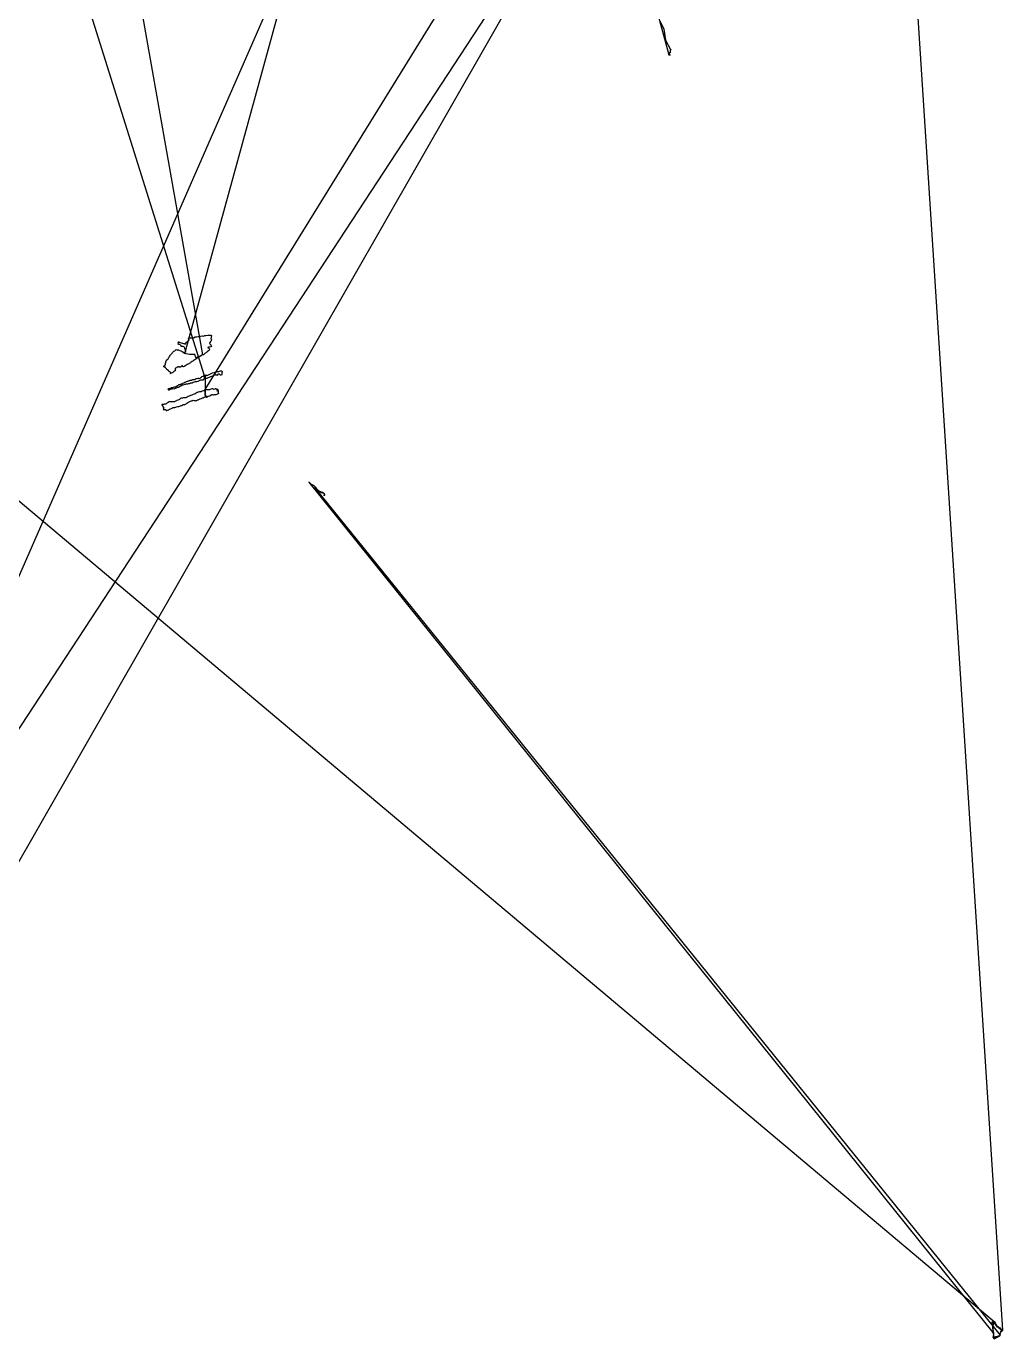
# Model space of a CAD drawing. Extents: x 533996 to 558759, y 1823984 to 1869097.
# Drawn here: x 545317 to 553297, y 1823984 to 1834708 of the extents above; entities that cross this region are included whole.
import ezdxf

# ---------------------------------------------------------------- set-up
doc = ezdxf.new("R2010")
doc.units = 0
for name, color, linetype in [('Default', 7, 'Continuous'), ('Unknown Line Type', 7, 'Continuous'), ('Unknown Point Feature', 7, 'Continuous')]:
    doc.layers.add(name, color=color, linetype=linetype)

# ---------------------------------------------------------------- blocks, each defined once
blk = doc.blocks.new('POINT_DISPLAY')
at = {"layer": 'Default'}
blk.add_line((0, 0), (0, 0), dxfattribs=at)

msp = doc.modelspace()

# ---------------------------------------------------------------- linework, layer by layer
at = {"layer": 'Unknown Line Type'}
for points in [[(551696, 1848840), (553294, 1824054), (553291, 1824055), (553288, 1824055), (553283, 1824058), (553281, 1824065), (553279, 1824067), (553272, 1824070), (553262, 1824080), (553263, 1824081), (553263, 1824083), (553260, 1824081), (553255, 1824081), (553253, 1824085), (553244, 1824101), (553240, 1824107), (553234, 1824116), (553225, 1824126), (553219, 1824125), (553217, 1824122), (553209, 1824119), (553208, 1824111), (553207, 1824107), (553213, 1824094), (553214, 1824093), (553214, 1824088), (553213, 1824080), (553215, 1824062), (553216, 1824056), (553218, 1824053), (553217, 1824042), (553220, 1824035), (553220, 1824017), (553222, 1824011), (553224, 1823995), (553224, 1823995), (553250, 1824002), (553259, 1824004), (553272, 1824007), (553277, 1824013), (553278, 1824013), (547679, 1830937), (547679, 1830937), (547678, 1830937), (547678, 1830938), (547678, 1830937), (547678, 1830938), (547678, 1830938), (547678, 1830939), (547679, 1830938), (547680, 1830938), (547680, 1830937), (547680, 1830939), (547680, 1830938), (547680, 1830937), (547678, 1830937), (547678, 1830937), (547679, 1830938), (547680, 1830937), (547680, 1830936), (547681, 1830936), (547681, 1830938), (547681, 1830938), (547679, 1830939), (547681, 1830941), (547682, 1830939), (547693, 1830919), (547701, 1830913), (547705, 1830912), (547709, 1830909), (547726, 1830899), (547727, 1830899), (547739, 1830896), (547742, 1830895), (547752, 1830886), (547751, 1830880), (547754, 1830879), (547749, 1830880), (547754, 1830879), (547752, 1830872), (547755, 1830885), (547754, 1830883), (547754, 1830885), (547755, 1830883), (547755, 1830885), (547754, 1830885), (547755, 1830884), (547755, 1830886), (547754, 1830888), (547753, 1830888), (547746, 1830892), (547744, 1830896), (547741, 1830897), (547735, 1830899), (547723, 1830904), (547711, 1830909), (547704, 1830914), (547699, 1830916), (547697, 1830918), (547693, 1830923), (547689, 1830933), (547688, 1830934), (547677, 1830944), (547669, 1830952), (547668, 1830954), (547661, 1830959), (547653, 1830961), (547653, 1830963), (547652, 1830961), (547652, 1830960), (547648, 1830963), (547645, 1830967), (547640, 1830972), (547639, 1830973), (547631, 1830981), (547625, 1830984), (553215, 1824036), (553221, 1824018), (553217, 1823997), (553226, 1823984)], [(550496, 1834747), (550528, 1834685), (550540, 1834594), (550582, 1834519), (550582, 1834520), (550582, 1834521), (550583, 1834521), (550581, 1834521), (550584, 1834519), (550584, 1834514), (550578, 1834513), (550578, 1834503), (550580, 1834501), (550578, 1834492), (550578, 1834491), (550574, 1834490), (550572, 1834482), (550571, 1834480), (550570, 1834476), (550571, 1834476), (550569, 1834476), (550568, 1834474), (550570, 1834477), (550569, 1834479), (550566, 1834475), (550570, 1834476), (550571, 1834478), (550570, 1834478), (550571, 1834476), (550571, 1834478), (550571, 1834478), (550569, 1834477), (550572, 1834477), (550571, 1834479), (550569, 1834480), (550571, 1834477), (550573, 1834476), (550576, 1834478), (550577, 1834478), (550574, 1834477), (550574, 1834476), (550573, 1834476), (550574, 1834475), (550575, 1834477), (550576, 1834474), (550577, 1834470), (550573, 1834475), (550569, 1834482), (548944, 1840433)], [(543660, 1826532), (551988, 1839237)], [(545389, 1836254), (546770, 1831855), (546769, 1831852), (546763, 1831849), (546762, 1831847), (546760, 1831846), (546749, 1831843), (546745, 1831839), (546740, 1831834), (546737, 1831831), (546735, 1831830), (546731, 1831828), (546727, 1831829), (546723, 1831830), (546718, 1831830), (546712, 1831828), (546707, 1831828), (546701, 1831825), (546697, 1831823), (546695, 1831822), (546694, 1831820), (546691, 1831820), (546686, 1831820), (546681, 1831818), (546676, 1831818), (546670, 1831815), (546667, 1831814), (546660, 1831812), (546654, 1831812), (546654, 1831812), (546648, 1831810), (546645, 1831808), (546638, 1831807), (546635, 1831806), (546624, 1831802), (546620, 1831799), (546614, 1831797), (546611, 1831797), (546610, 1831797), (546608, 1831795), (546603, 1831791), (546601, 1831791), (546595, 1831789), (546591, 1831787), (546587, 1831784), (546582, 1831782), (546575, 1831779), (546564, 1831777), (546562, 1831776), (546554, 1831770), (546546, 1831764), (546545, 1831763), (546537, 1831760), (546530, 1831758), (546526, 1831758), (546517, 1831757), (546515, 1831754), (546511, 1831754), (546504, 1831753), (546497, 1831749), (546491, 1831748), (546482, 1831745), (546478, 1831745), (546473, 1831743), (546478, 1831738), (546485, 1831738), (546494, 1831742), (546501, 1831745), (546509, 1831745), (546509, 1831746), (546516, 1831747), (546526, 1831746), (546531, 1831749), (546537, 1831751), (546545, 1831753), (546550, 1831755), (546554, 1831758), (546560, 1831760), (546568, 1831764), (546575, 1831767), (546581, 1831770), (546587, 1831776), (546593, 1831779), (546595, 1831779), (546599, 1831779), (546607, 1831781), (546614, 1831782), (546618, 1831783), (546625, 1831787), (546633, 1831785), (546637, 1831786), (546643, 1831788), (546651, 1831790), (546659, 1831793), (546663, 1831794), (546669, 1831793), (546672, 1831794), (546681, 1831799), (546691, 1831802), (546699, 1831804), (546703, 1831805), (546710, 1831806), (546722, 1831809), (546734, 1831814), (546743, 1831818), (546748, 1831818), (546750, 1831818), (546754, 1831819), (546754, 1831819), (546757, 1831820), (546763, 1831820), (546768, 1831822), (546769, 1831823), (546772, 1831825), (546774, 1831841), (546776, 1831849), (546772, 1831851), (546773, 1831849), (546773, 1831854), (546779, 1831854), (546778, 1831855), (546780, 1831856), (546780, 1831854), (546774, 1831853), (546775, 1831853), (546777, 1831853), (546786, 1831857), (546787, 1831859), (546793, 1831855), (546794, 1831855), (546812, 1831862), (546822, 1831868), (546833, 1831873), (546840, 1831875), (546853, 1831879), (546855, 1831878), (546860, 1831882), (546872, 1831883), (546879, 1831886), (546887, 1831887), (546892, 1831888), (546896, 1831890), (546903, 1831891), (546908, 1831892), (546913, 1831892), (546917, 1831888), (546918, 1831884), (546916, 1831877), (546915, 1831865), (546912, 1831856), (546905, 1831858), (546900, 1831862), (546896, 1831865), (546891, 1831865), (546885, 1831865), (546881, 1831863), (546881, 1831862), (546880, 1831856), (546879, 1831855), (546874, 1831858), (546871, 1831856), (546866, 1831858), (546860, 1831861), (546854, 1831857), (546847, 1831856), (546843, 1831852), (546836, 1831850), (546830, 1831847), (546822, 1831844), (546813, 1831839), (546803, 1831835), (546793, 1831831), (546784, 1831829), (546782, 1831828), (546774, 1831825), (546773, 1831828), (546774, 1831846), (546777, 1831856), (546780, 1831852), (546780, 1831850), (546778, 1831735), (546774, 1831734), (546767, 1831730), (546764, 1831730), (546754, 1831726), (546746, 1831722), (546733, 1831720), (546722, 1831717), (546716, 1831714), (546714, 1831714), (546705, 1831709), (546698, 1831704), (546688, 1831702), (546681, 1831698), (546670, 1831693), (546663, 1831690), (546658, 1831690), (546647, 1831684), (546640, 1831683), (546633, 1831678), (546622, 1831673), (546616, 1831672), (546608, 1831672), (546603, 1831673), (546599, 1831672), (546593, 1831669), (546583, 1831669), (546574, 1831663), (546570, 1831658), (546563, 1831654), (546556, 1831652), (546548, 1831651), (546544, 1831648), (546536, 1831645), (546530, 1831643), (546527, 1831640), (546513, 1831638), (546499, 1831638), (546485, 1831638), (546476, 1831634), (546467, 1831627), (546457, 1831620), (546456, 1831620), (546446, 1831620), (546440, 1831618), (546435, 1831618), (546429, 1831617), (546426, 1831616), (546425, 1831613), (546429, 1831608), (546432, 1831602), (546437, 1831595), (546440, 1831587), (546437, 1831578), (546442, 1831575), (546447, 1831577), (546455, 1831576), (546458, 1831576), (546460, 1831567), (546465, 1831569), (546472, 1831572), (546479, 1831574), (546487, 1831578), (546496, 1831583), (546509, 1831586), (546512, 1831589), (546518, 1831592), (546530, 1831593), (546540, 1831595), (546544, 1831597), (546555, 1831600), (546563, 1831600), (546571, 1831603), (546582, 1831608), (546592, 1831610), (546599, 1831616), (546604, 1831616), (546608, 1831615), (546618, 1831620), (546624, 1831622), (546630, 1831628), (546637, 1831634), (546648, 1831640), (546655, 1831643), (546664, 1831646), (546673, 1831647), (546679, 1831650), (546681, 1831652), (546689, 1831651), (546692, 1831649), (546700, 1831646), (546703, 1831649), (546705, 1831651), (546710, 1831651), (546716, 1831655), (546721, 1831656), (546727, 1831659), (546732, 1831662), (546735, 1831664), (546739, 1831664), (546745, 1831667), (546749, 1831667), (546753, 1831669), (546758, 1831671), (546763, 1831673), (546771, 1831676), (546778, 1831680), (546781, 1831684), (546781, 1831686), (546778, 1831697), (546779, 1831711), (546778, 1831723), (546777, 1831734), (546777, 1831734), (546776, 1831734), (546776, 1831734), (546775, 1831735), (546780, 1831734), (546780, 1831734), (546779, 1831733), (546778, 1831722), (546778, 1831719), (546778, 1831705), (546779, 1831700), (546780, 1831698), (546783, 1831695), (546785, 1831689), (546785, 1831686), (546787, 1831677), (546790, 1831677), (546804, 1831685), (546816, 1831689), (546827, 1831696), (546834, 1831698), (546840, 1831700), (546841, 1831693), (546845, 1831697), (546848, 1831697), (546852, 1831698), (546855, 1831698), (546862, 1831698), (546864, 1831700), (546868, 1831700), (546876, 1831702), (546880, 1831705), (546884, 1831707), (546887, 1831705), (546891, 1831706), (546888, 1831713), (546889, 1831718), (546887, 1831725), (546882, 1831731), (546877, 1831731), (546879, 1831733), (546885, 1831730), (546879, 1831733), (546875, 1831729), (546876, 1831730), (546881, 1831731), (546883, 1831733), (546884, 1831734), (546886, 1831734), (546884, 1831739), (546879, 1831740), (546874, 1831741), (546873, 1831741), (546870, 1831744), (546865, 1831744), (546862, 1831744), (546858, 1831742), (546853, 1831741), (546848, 1831742), (546842, 1831744), (546835, 1831745), (546826, 1831743), (546821, 1831739), (546815, 1831738), (546808, 1831738), (546798, 1831738), (546793, 1831738), (546787, 1831737), (546780, 1831735), (546777, 1831735), (546778, 1831737), (546779, 1831740), (546779, 1831740), (551346, 1839130)], [(551587, 1838947), (544612, 1826764)], [(553226, 1823984), (553237, 1823989), (553257, 1823999), (553277, 1824013), (553276, 1824022), (553276, 1824023), (553281, 1824038), (553282, 1824042), (553288, 1824045), (553297, 1824055), (553289, 1824060), (553286, 1824061), (553285, 1824057), (553280, 1824061), (553278, 1824070), (553269, 1824070), (553258, 1824078), (553257, 1824078), (553254, 1824079), (553245, 1824092), (553241, 1824099), (553238, 1824101), (553231, 1824117), (553226, 1824123), (553221, 1824122), (553220, 1824119), (553219, 1824117), (553216, 1824113), (553219, 1824115), (553227, 1824115), (553224, 1824119), (553220, 1824109), (553220, 1824102), (553212, 1824093), (553212, 1824073), (553215, 1824055), (553216, 1824042), (553220, 1824035), (553221, 1824035), (553225, 1824038), (553222, 1824034), (553220, 1824029), (553221, 1824011), (553222, 1824002), (553225, 1823996), (553241, 1824001), (553244, 1824002), (553263, 1824007), (553277, 1824011), (553275, 1824018), (553275, 1824028), (553275, 1824028), (553285, 1824046), (553287, 1824057), (553283, 1824061), (553278, 1824063), (553270, 1824066), (553268, 1824071), (553263, 1824073), (553260, 1824076), (553250, 1824085), (553244, 1824089), (553237, 1824102), (553227, 1824122), (553226, 1824123), (536326, 1838341)], [(548736, 1838157), (543641, 1826533)], [(546034, 1836102), (546758, 1832024), (546688, 1831979), (546681, 1831975), (546679, 1831971), (546675, 1831969), (546672, 1831970), (546667, 1831966), (546663, 1831962), (546658, 1831957), (546649, 1831951), (546646, 1831949), (546645, 1831950), (546639, 1831947), (546636, 1831946), (546632, 1831944), (546625, 1831938), (546618, 1831934), (546612, 1831933), (546609, 1831931), (546607, 1831929), (546600, 1831924), (546597, 1831926), (546595, 1831935), (546587, 1831933), (546580, 1831925), (546573, 1831920), (546571, 1831923), (546567, 1831924), (546566, 1831925), (546561, 1831926), (546557, 1831926), (546556, 1831922), (546551, 1831921), (546546, 1831919), (546545, 1831918), (546536, 1831915), (546534, 1831912), (546533, 1831907), (546534, 1831907), (546534, 1831900), (546536, 1831896), (546528, 1831891), (546528, 1831890), (546524, 1831887), (546519, 1831883), (546515, 1831879), (546510, 1831877), (546502, 1831872), (546498, 1831867), (546496, 1831870), (546495, 1831879), (546493, 1831883), (546486, 1831886), (546483, 1831889), (546481, 1831892), (546475, 1831894), (546476, 1831898), (546473, 1831900), (546466, 1831902), (546462, 1831910), (546456, 1831917), (546455, 1831921), (546451, 1831922), (546446, 1831922), (546440, 1831925), (546440, 1831930), (546444, 1831937), (546453, 1831940), (546454, 1831944), (546455, 1831946), (546453, 1831952), (546455, 1831957), (546459, 1831960), (546458, 1831966), (546461, 1831975), (546463, 1831978), (546466, 1831984), (546473, 1831986), (546476, 1831993), (546480, 1831997), (546480, 1831998), (546486, 1832004), (546487, 1832009), (546492, 1832017), (546497, 1832022), (546502, 1832028), (546507, 1832035), (546508, 1832039), (546512, 1832040), (546515, 1832044), (546519, 1832049), (546524, 1832053), (546531, 1832057), (546535, 1832059), (546542, 1832066), (546547, 1832065), (546557, 1832063), (546561, 1832063), (546565, 1832061), (546579, 1832056), (546592, 1832049), (546605, 1832042), (546608, 1832042), (546620, 1832051), (546620, 1832061), (546613, 1832074), (546611, 1832086), (546598, 1832091), (546589, 1832091), (546584, 1832092), (546582, 1832093), (546581, 1832101), (546567, 1832108), (546565, 1832108), (546559, 1832111), (546560, 1832121), (546559, 1832126), (546560, 1832129), (546565, 1832128), (546571, 1832125), (546574, 1832124), (546583, 1832121), (546595, 1832117), (546602, 1832116), (546608, 1832115), (546611, 1832112), (546618, 1832112), (546622, 1832114), (546622, 1832120), (546626, 1832127), (546634, 1832132), (546640, 1832137), (546647, 1832142), (546643, 1832156), (546648, 1832158), (546652, 1832163), (546656, 1832162), (546660, 1832163), (546671, 1832163), (546683, 1832162), (546697, 1832169), (546709, 1832171), (546722, 1832173), (546730, 1832173), (546742, 1832175), (546756, 1832178), (546764, 1832176), (546771, 1832179), (546777, 1832181), (546785, 1832182), (546800, 1832185), (546814, 1832184), (546824, 1832185), (546830, 1832180), (546829, 1832167), (546824, 1832155), (546831, 1832147), (546828, 1832138), (546823, 1832132), (546818, 1832124), (546815, 1832115), (546817, 1832112), (546824, 1832105), (546825, 1832102), (546830, 1832091), (546825, 1832088), (546814, 1832086), (546806, 1832085), (546801, 1832083), (546802, 1832080), (546809, 1832079), (546815, 1832070), (546817, 1832067), (546812, 1832060), (546805, 1832055), (546799, 1832050), (546793, 1832045), (546787, 1832041), (546783, 1832037), (546777, 1832033), (546771, 1832029), (546766, 1832024), (546759, 1832022), (546753, 1832019), (546746, 1832015), (546737, 1832011), (546728, 1832009), (546716, 1832004), (546715, 1832003), (546707, 1831992), (546705, 1831992), (546705, 1831990), (546708, 1831998), (546706, 1832001), (546700, 1832010), (546695, 1832027), (546676, 1832027), (546652, 1832026), (546625, 1832030), (546607, 1832038), (546605, 1832038), (546607, 1832037), (546610, 1832037), (546612, 1832037), (546614, 1832038), (546615, 1832036), (546615, 1832035), (546614, 1832035), (548277, 1838097)]]:
    msp.add_lwpolyline(points, dxfattribs=at)

# ---------------------------------------------------------------- block references
at = {"layer": 'Unknown Point Feature', "xscale": 0.1, "yscale": 0.10000000000000002}
for p in [(550528, 1834685), (550540, 1834594), (550581, 1834521), (550582, 1834521), (550582, 1834520), (550582, 1834519), (550583, 1834521), (550584, 1834519), (550566, 1834475), (550568, 1834474), (550569, 1834482), (550569, 1834480), (550569, 1834479), (550569, 1834477), (550569, 1834476), (550570, 1834478), (550570, 1834477), (550570, 1834476), (550570, 1834476), (550571, 1834480), (550571, 1834479), (550571, 1834478), (550571, 1834478), (550571, 1834478), (550571, 1834477), (550571, 1834476), (550571, 1834476), (550572, 1834482), (550572, 1834477), (550573, 1834476), (550573, 1834476), (550573, 1834475), (550574, 1834490), (550574, 1834477), (550574, 1834476), (550574, 1834475), (550575, 1834477), (550576, 1834478), (550576, 1834474), (550577, 1834478), (550577, 1834470), (550578, 1834513), (550578, 1834503), (550578, 1834492), (550578, 1834491), (550580, 1834501), (550584, 1834514), (546643, 1832156), (546648, 1832158), (546652, 1832163), (546656, 1832162), (546660, 1832163), (546671, 1832163), (546683, 1832162), (546697, 1832169), (546709, 1832171), (546722, 1832173), (546730, 1832173), (546742, 1832175), (546756, 1832178), (546764, 1832176), (546771, 1832179), (546777, 1832181), (546785, 1832182), (546800, 1832185), (546814, 1832184), (546824, 1832185), (546829, 1832167), (546830, 1832180), (546519, 1832049), (546524, 1832053), (546531, 1832057), (546535, 1832059), (546542, 1832066), (546547, 1832065), (546557, 1832063), (546559, 1832126), (546559, 1832111), (546560, 1832129), (546560, 1832121), (546561, 1832063), (546565, 1832128), (546565, 1832108), (546565, 1832061), (546567, 1832108), (546571, 1832125), (546574, 1832124), (546579, 1832056), (546581, 1832101), (546582, 1832093), (546583, 1832121), (546584, 1832092), (546589, 1832091), (546592, 1832049), (546595, 1832117), (546598, 1832091), (546602, 1832116), (546608, 1832115), (546611, 1832112), (546611, 1832086), (546613, 1832074), (546618, 1832112), (546620, 1832061), (546620, 1832051), (546622, 1832120), (546622, 1832114), (546626, 1832127), (546634, 1832132), (546640, 1832137), (546647, 1832142), (546799, 1832050), (546801, 1832083), (546802, 1832080), (546805, 1832055), (546806, 1832085), (546809, 1832079), (546812, 1832060), (546814, 1832086), (546815, 1832115), (546815, 1832070), (546817, 1832112), (546817, 1832067), (546818, 1832124), (546823, 1832132), (546824, 1832155), (546824, 1832105), (546825, 1832102), (546825, 1832088), (546828, 1832138), (546830, 1832091), (546831, 1832147), (546453, 1831952), (546454, 1831944), (546455, 1831957), (546455, 1831946), (546458, 1831966), (546459, 1831960), (546461, 1831975), (546463, 1831978), (546466, 1831984), (546473, 1831986), (546476, 1831993), (546480, 1831998), (546480, 1831997), (546486, 1832004), (546487, 1832009), (546492, 1832017), (546497, 1832022), (546502, 1832028), (546507, 1832035), (546508, 1832039), (546512, 1832040), (546515, 1832044), (546605, 1832042), (546605, 1832038), (546607, 1832038), (546607, 1832037), (546608, 1832042), (546610, 1832037), (546612, 1832037), (546614, 1832038), (546614, 1832035), (546615, 1832036), (546615, 1832035), (546625, 1832030), (546632, 1831944), (546636, 1831946), (546639, 1831947), (546645, 1831950), (546646, 1831949), (546649, 1831951), (546652, 1832026), (546658, 1831957), (546663, 1831962), (546667, 1831966), (546672, 1831970), (546675, 1831969), (546676, 1832027), (546679, 1831971), (546681, 1831975), (546688, 1831979), (546695, 1832027), (546700, 1832010), (546705, 1831992), (546705, 1831990), (546706, 1832001), (546707, 1831992), (546708, 1831998), (546715, 1832003), (546716, 1832004), (546728, 1832009), (546737, 1832011), (546746, 1832015), (546753, 1832019), (546758, 1832024), (546759, 1832022), (546766, 1832024), (546771, 1832029), (546777, 1832033), (546783, 1832037), (546787, 1832041), (546793, 1832045), (546440, 1831930), (546440, 1831925), (546444, 1831937), (546446, 1831922), (546451, 1831922), (546453, 1831940), (546455, 1831921), (546456, 1831917), (546462, 1831910), (546466, 1831902), (546473, 1831900), (546475, 1831894), (546476, 1831898), (546481, 1831892), (546483, 1831889), (546486, 1831886), (546493, 1831883), (546495, 1831879), (546496, 1831870), (546498, 1831867), (546502, 1831872), (546510, 1831877), (546515, 1831879), (546519, 1831883), (546524, 1831887), (546528, 1831891), (546528, 1831890), (546533, 1831907), (546534, 1831912), (546534, 1831907), (546534, 1831900), (546536, 1831915), (546536, 1831896), (546545, 1831918), (546546, 1831919), (546551, 1831921), (546556, 1831922), (546557, 1831926), (546561, 1831926), (546566, 1831925), (546567, 1831924), (546571, 1831923), (546573, 1831920), (546580, 1831925), (546587, 1831933), (546595, 1831935), (546597, 1831926), (546600, 1831924), (546607, 1831929), (546609, 1831931), (546612, 1831933), (546618, 1831934), (546625, 1831938), (546740, 1831834), (546745, 1831839), (546749, 1831843), (546760, 1831846), (546762, 1831847), (546763, 1831849), (546769, 1831852), (546770, 1831855), (546772, 1831851), (546773, 1831854), (546773, 1831849), (546774, 1831853), (546774, 1831846), (546774, 1831841), (546775, 1831853), (546776, 1831849), (546777, 1831856), (546777, 1831853), (546778, 1831855), (546779, 1831854), (546780, 1831856), (546780, 1831854), (546780, 1831852), (546780, 1831850), (546786, 1831857), (546787, 1831859), (546793, 1831855), (546794, 1831855), (546803, 1831835), (546812, 1831862), (546813, 1831839), (546822, 1831868), (546822, 1831844), (546830, 1831847), (546833, 1831873), (546836, 1831850), (546840, 1831875), (546843, 1831852), (546847, 1831856), (546853, 1831879), (546854, 1831857), (546855, 1831878), (546860, 1831882), (546860, 1831861), (546866, 1831858), (546871, 1831856), (546872, 1831883), (546874, 1831858), (546879, 1831886), (546879, 1831855), (546880, 1831856), (546881, 1831863), (546881, 1831862), (546885, 1831865), (546887, 1831887), (546891, 1831865), (546892, 1831888), (546896, 1831890), (546896, 1831865), (546900, 1831862), (546903, 1831891), (546905, 1831858), (546908, 1831892), (546912, 1831856), (546913, 1831892), (546915, 1831865), (546916, 1831877), (546917, 1831888), (546918, 1831884), (546473, 1831743), (546478, 1831745), (546478, 1831738), (546482, 1831745), (546485, 1831738), (546491, 1831748), (546494, 1831742), (546497, 1831749), (546501, 1831745), (546504, 1831753), (546509, 1831746), (546509, 1831745), (546511, 1831754), (546515, 1831754), (546516, 1831747), (546517, 1831757), (546526, 1831758), (546526, 1831746), (546530, 1831758), (546531, 1831749), (546537, 1831760), (546537, 1831751), (546545, 1831763), (546545, 1831753), (546546, 1831764), (546550, 1831755), (546554, 1831770), (546554, 1831758), (546560, 1831760), (546562, 1831776), (546564, 1831777), (546568, 1831764), (546575, 1831779), (546575, 1831767), (546581, 1831770), (546582, 1831782), (546587, 1831784), (546587, 1831776), (546591, 1831787), (546593, 1831779), (546595, 1831789), (546595, 1831779), (546599, 1831779), (546601, 1831791), (546603, 1831791), (546607, 1831781), (546608, 1831795), (546610, 1831797), (546611, 1831797), (546614, 1831797), (546614, 1831782), (546618, 1831783), (546620, 1831799), (546624, 1831802), (546625, 1831787), (546633, 1831785), (546635, 1831806), (546637, 1831786), (546638, 1831807), (546643, 1831788), (546645, 1831808), (546648, 1831810), (546651, 1831790), (546654, 1831812), (546654, 1831812), (546659, 1831793), (546660, 1831812), (546663, 1831794), (546667, 1831814), (546669, 1831793), (546670, 1831815), (546672, 1831794), (546676, 1831818), (546681, 1831818), (546681, 1831799), (546686, 1831820), (546691, 1831820), (546691, 1831802), (546694, 1831820), (546695, 1831822), (546697, 1831823), (546699, 1831804), (546701, 1831825), (546703, 1831805), (546707, 1831828), (546710, 1831806), (546712, 1831828), (546718, 1831830), (546722, 1831809), (546723, 1831830), (546727, 1831829), (546731, 1831828), (546734, 1831814), (546735, 1831830), (546737, 1831831), (546743, 1831818), (546748, 1831818), (546750, 1831818), (546754, 1831819), (546754, 1831819), (546757, 1831820), (546763, 1831820), (546764, 1831730), (546767, 1831730), (546768, 1831822), (546769, 1831823), (546772, 1831825), (546773, 1831828), (546774, 1831825), (546774, 1831734), (546775, 1831735), (546776, 1831734), (546776, 1831734), (546777, 1831735), (546777, 1831734), (546777, 1831734), (546778, 1831737), (546778, 1831735), (546779, 1831740), (546779, 1831740), (546779, 1831733), (546780, 1831735), (546780, 1831734), (546780, 1831734), (546782, 1831828), (546784, 1831829), (546787, 1831737), (546793, 1831831), (546793, 1831738), (546798, 1831738), (546808, 1831738), (546815, 1831738), (546821, 1831739), (546826, 1831743), (546835, 1831745), (546842, 1831744), (546848, 1831742), (546853, 1831741), (546858, 1831742), (546862, 1831744), (546865, 1831744), (546870, 1831744), (546873, 1831741), (546874, 1831741), (546875, 1831729), (546876, 1831730), (546877, 1831731), (546879, 1831740), (546879, 1831733), (546879, 1831733), (546881, 1831731), (546882, 1831731), (546883, 1831733), (546884, 1831739), (546884, 1831734), (546885, 1831730), (546886, 1831734), (546446, 1831620), (546456, 1831620), (546457, 1831620), (546467, 1831627), (546476, 1831634), (546485, 1831638), (546499, 1831638), (546513, 1831638), (546527, 1831640), (546530, 1831643), (546536, 1831645), (546544, 1831648), (546548, 1831651), (546556, 1831652), (546563, 1831654), (546570, 1831658), (546574, 1831663), (546583, 1831669), (546593, 1831669), (546599, 1831672), (546603, 1831673), (546608, 1831672), (546616, 1831672), (546618, 1831620), (546622, 1831673), (546624, 1831622), (546630, 1831628), (546633, 1831678), (546637, 1831634), (546640, 1831683), (546647, 1831684), (546648, 1831640), (546655, 1831643), (546658, 1831690), (546663, 1831690), (546664, 1831646), (546670, 1831693), (546673, 1831647), (546679, 1831650), (546681, 1831698), (546681, 1831652), (546688, 1831702), (546689, 1831651), (546692, 1831649), (546698, 1831704), (546700, 1831646), (546703, 1831649), (546705, 1831709), (546705, 1831651), (546710, 1831651), (546714, 1831714), (546716, 1831714), (546716, 1831655), (546721, 1831656), (546722, 1831717), (546727, 1831659), (546732, 1831662), (546733, 1831720), (546735, 1831664), (546739, 1831664), (546745, 1831667), (546746, 1831722), (546749, 1831667), (546753, 1831669), (546754, 1831726), (546758, 1831671), (546763, 1831673), (546771, 1831676), (546778, 1831723), (546778, 1831722), (546778, 1831719), (546778, 1831705), (546778, 1831697), (546778, 1831680), (546779, 1831711), (546779, 1831700), (546780, 1831698), (546781, 1831686), (546781, 1831684), (546783, 1831695), (546785, 1831689), (546785, 1831686), (546787, 1831677), (546790, 1831677), (546804, 1831685), (546816, 1831689), (546827, 1831696), (546834, 1831698), (546840, 1831700), (546841, 1831693), (546845, 1831697), (546848, 1831697), (546852, 1831698), (546855, 1831698), (546862, 1831698), (546864, 1831700), (546868, 1831700), (546876, 1831702), (546880, 1831705), (546884, 1831707), (546887, 1831725), (546887, 1831705), (546888, 1831713), (546889, 1831718), (546891, 1831706), (546425, 1831613), (546426, 1831616), (546429, 1831617), (546429, 1831608), (546432, 1831602), (546435, 1831618), (546437, 1831595), (546437, 1831578), (546440, 1831618), (546440, 1831587), (546442, 1831575), (546447, 1831577), (546455, 1831576), (546458, 1831576), (546460, 1831567), (546465, 1831569), (546472, 1831572), (546479, 1831574), (546487, 1831578), (546496, 1831583), (546509, 1831586), (546512, 1831589), (546518, 1831592), (546530, 1831593), (546540, 1831595), (546544, 1831597), (546555, 1831600), (546563, 1831600), (546571, 1831603), (546582, 1831608), (546592, 1831610), (546599, 1831616), (546604, 1831616), (546608, 1831615), (547625, 1830984), (547631, 1830981), (547639, 1830973), (547640, 1830972), (547645, 1830967), (547648, 1830963), (547652, 1830961), (547652, 1830960), (547653, 1830963), (547653, 1830961), (547661, 1830959), (547668, 1830954), (547669, 1830952), (547677, 1830944), (547678, 1830939), (547678, 1830938), (547678, 1830938), (547678, 1830938), (547678, 1830937), (547678, 1830937), (547678, 1830937), (547678, 1830937), (547679, 1830938), (547679, 1830938), (547679, 1830937), (547679, 1830937), (547680, 1830939), (547679, 1830939), (547680, 1830938), (547680, 1830938), (547680, 1830937), (547680, 1830937), (547680, 1830937), (547680, 1830936), (547681, 1830941), (547681, 1830938), (547681, 1830938), (547681, 1830936), (547682, 1830939), (547688, 1830934), (547689, 1830933), (547693, 1830923), (547693, 1830919), (547697, 1830918), (547699, 1830916), (547701, 1830913), (547704, 1830914), (547705, 1830912), (547709, 1830909), (547711, 1830909), (547723, 1830904), (547726, 1830899), (547727, 1830899), (547735, 1830899), (547739, 1830896), (547741, 1830897), (547742, 1830895), (547744, 1830896), (547746, 1830892), (547749, 1830880), (547751, 1830880), (547752, 1830886), (547752, 1830872), (547753, 1830888), (547754, 1830888), (547754, 1830885), (547754, 1830885), (547754, 1830883), (547754, 1830879), (547754, 1830879), (547755, 1830886), (547755, 1830885), (547755, 1830885), (547755, 1830884), (547755, 1830883), (553209, 1824119), (553216, 1824113), (553217, 1824122), (553219, 1824125), (553219, 1824117), (553219, 1824115), (553220, 1824119), (553221, 1824122), (553224, 1824119), (553225, 1824126), (553226, 1824123), (553226, 1824123), (553227, 1824122), (553227, 1824115), (553231, 1824117), (553234, 1824116), (553207, 1824107), (553208, 1824111), (553212, 1824093), (553212, 1824073), (553213, 1824094), (553213, 1824080), (553214, 1824093), (553214, 1824088), (553215, 1824062), (553215, 1824055), (553215, 1824036), (553216, 1824056), (553216, 1824042), (553217, 1824042), (553218, 1824053), (553220, 1824109), (553220, 1824102), (553220, 1824035), (553220, 1824035), (553220, 1824029), (553220, 1824017), (553221, 1824035), (553221, 1824018), (553221, 1824011), (553222, 1824034), (553222, 1824011), (553225, 1824038), (553237, 1824102), (553238, 1824101), (553240, 1824107), (553241, 1824099), (553244, 1824101), (553244, 1824089), (553245, 1824092), (553250, 1824085), (553253, 1824085), (553254, 1824079), (553255, 1824081), (553257, 1824078), (553258, 1824078), (553260, 1824081), (553260, 1824076), (553262, 1824080), (553263, 1824083), (553263, 1824081), (553263, 1824073), (553263, 1824007), (553268, 1824071), (553269, 1824070), (553270, 1824066), (553272, 1824070), (553272, 1824007), (553275, 1824028), (553275, 1824028), (553275, 1824018), (553276, 1824023), (553276, 1824022), (553277, 1824013), (553277, 1824013), (553277, 1824011), (553278, 1824070), (553278, 1824063), (553278, 1824013), (553279, 1824067), (553280, 1824061), (553281, 1824065), (553281, 1824038), (553282, 1824042), (553283, 1824061), (553283, 1824058), (553285, 1824057), (553285, 1824046), (553286, 1824061), (553287, 1824057), (553288, 1824055), (553288, 1824045), (553289, 1824060), (553291, 1824055), (553294, 1824054), (553297, 1824055), (553217, 1823997), (553222, 1824002), (553224, 1823995), (553224, 1823995), (553225, 1823996), (553237, 1823989), (553241, 1824001), (553244, 1824002), (553250, 1824002), (553257, 1823999), (553259, 1824004)]:
    msp.add_blockref('POINT_DISPLAY', p, dxfattribs=at)

doc.saveas('drawing.dxf')
